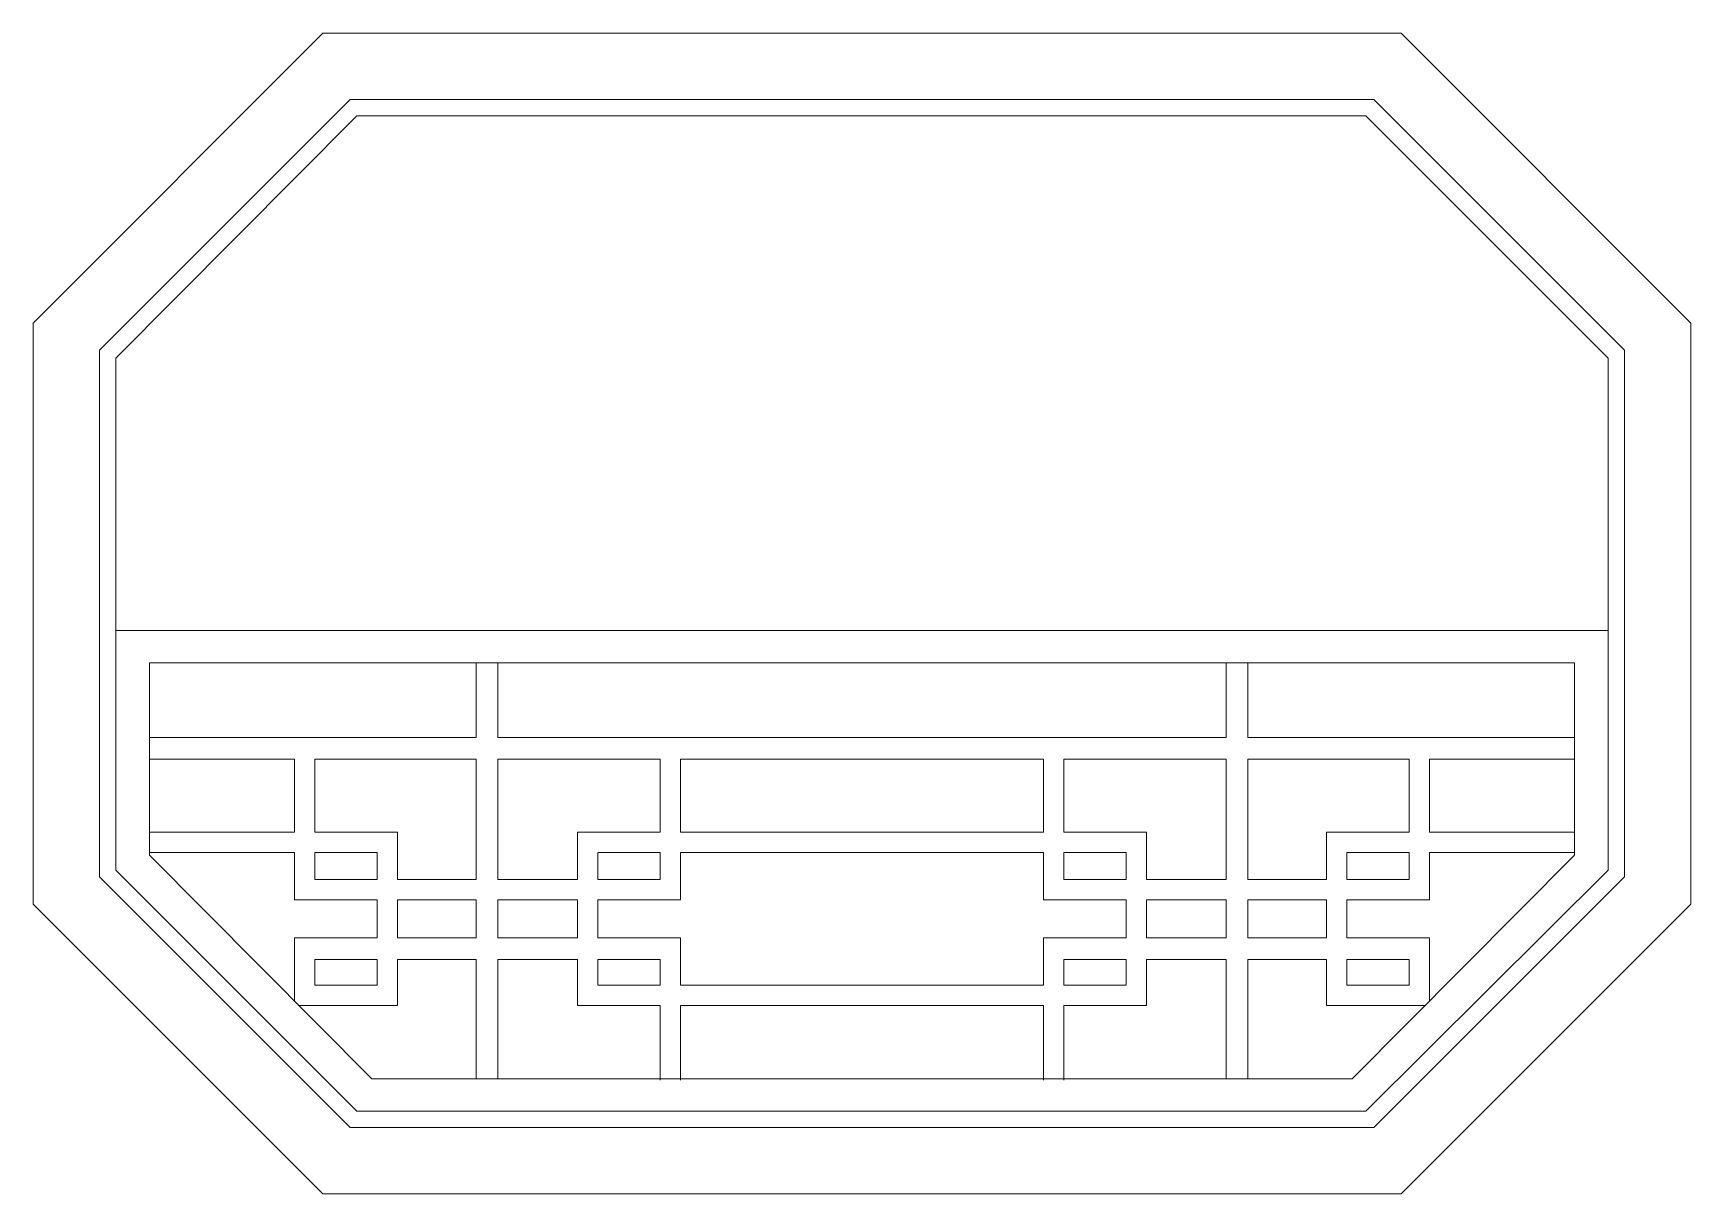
# Model space of a CAD drawing. Header units: centimetres. Extents: x -10.7 to 6.5, y -9.5 to 2.5.
import ezdxf

# ---------------------------------------------------------------- set-up
doc = ezdxf.new("R2010")
doc.units = ezdxf.units.CM
doc.header["$MEASUREMENT"] = 0
doc.layers.add('layer 1', color=7, linetype='Continuous')

msp = doc.modelspace()

# ---------------------------------------------------------------- linework, layer by layer
at = {"layer": 'layer 1', "color": 250, "lineweight": 0}
for points, knots in [([(-10.66756, -0.49287), (-10.66756, -0.49287), (-7.67198, 2.50272), (-7.67198, 2.50272), (-7.67198, 2.50272), (-7.67198, 2.50272), (3.46983, 2.50272), (3.46983, 2.50272), (3.46983, 2.50272), (3.46983, 2.50272), (6.46524, -0.49287), (6.46524, -0.49287), (6.46524, -0.49287), (6.46524, -0.49287), (6.46524, -6.49771), (6.46524, -6.49771), (6.46524, -6.49771), (6.46524, -6.49771), (3.46983, -9.49312), (3.46983, -9.49312), (3.46983, -9.49312), (3.46983, -9.49312), (-7.67198, -9.49312), (-7.67198, -9.49312), (-7.67198, -9.49312), (-7.67198, -9.49312), (-10.66756, -6.49771), (-10.66756, -6.49771), (-10.66756, -6.49771), (-10.66756, -6.49771), (-10.66756, -0.49287), (-10.66756, -0.49287)], [0, 0, 0, 0, 0.125, 0.125, 0.125, 0.125, 0.25, 0.25, 0.25, 0.25, 0.375, 0.375, 0.375, 0.375, 0.5, 0.5, 0.5, 0.5, 0.625, 0.625, 0.625, 0.625, 0.75, 0.75, 0.75, 0.75, 0.875, 0.875, 0.875, 0.875, 1, 1, 1, 1]), ([(-9.98153, -0.77275), (-9.98153, -0.77275), (-7.3921, 1.81687), (-7.3921, 1.81687), (-7.3921, 1.81687), (-7.3921, 1.81687), (3.18995, 1.81687), (3.18995, 1.81687), (3.18995, 1.81687), (3.18995, 1.81687), (5.77938, -0.77275), (5.77938, -0.77275), (5.77938, -0.77275), (5.77938, -0.77275), (5.77938, -6.21765), (5.77938, -6.21765), (5.77938, -6.21765), (5.77938, -6.21765), (3.18995, -8.80727), (3.18995, -8.80727), (3.18995, -8.80727), (3.18995, -8.80727), (-7.3921, -8.80727), (-7.3921, -8.80727), (-7.3921, -8.80727), (-7.3921, -8.80727), (-9.98153, -6.21765), (-9.98153, -6.21765), (-9.98153, -6.21765), (-9.98153, -6.21765), (-9.98153, -0.77275), (-9.98153, -0.77275)], [0, 0, 0, 0, 0.125, 0.125, 0.125, 0.125, 0.25, 0.25, 0.25, 0.25, 0.375, 0.375, 0.375, 0.375, 0.5, 0.5, 0.5, 0.5, 0.625, 0.625, 0.625, 0.625, 0.75, 0.75, 0.75, 0.75, 0.875, 0.875, 0.875, 0.875, 1, 1, 1, 1]), ([(-9.81371, -0.85675), (-9.81371, -0.85675), (-7.32213, 1.64887), (-7.32213, 1.64887), (-7.32213, 1.64887), (-7.32213, 1.64887), (3.10595, 1.64887), (3.10595, 1.64887), (3.10595, 1.64887), (3.10595, 1.64887), (5.61138, -0.85675), (5.61138, -0.85675), (5.61138, -0.85675), (5.61138, -0.85675), (5.61138, -6.14768), (5.61138, -6.14768), (5.61138, -6.14768), (5.61138, -6.14768), (3.10595, -8.63927), (3.10595, -8.63927), (3.10595, -8.63927), (3.10595, -8.63927), (-7.32213, -8.63927), (-7.32213, -8.63927), (-7.32213, -8.63927), (-7.32213, -8.63927), (-9.81371, -6.14768), (-9.81371, -6.14768), (-9.81371, -6.14768), (-9.81371, -6.14768), (-9.81371, -0.85675), (-9.81371, -0.85675)], [0, 0, 0, 0, 0.125, 0.125, 0.125, 0.125, 0.25, 0.25, 0.25, 0.25, 0.375, 0.375, 0.375, 0.375, 0.5, 0.5, 0.5, 0.5, 0.625, 0.625, 0.625, 0.625, 0.75, 0.75, 0.75, 0.75, 0.875, 0.875, 0.875, 0.875, 1, 1, 1, 1]), ([(-9.46368, -4.00613), (-9.46368, -4.00613), (-9.46368, -5.99371), (-9.46368, -5.99371), (-9.46368, -5.99371), (-9.46368, -5.99371), (-7.16816, -8.30327), (-7.16816, -8.30327), (-7.16816, -8.30327), (-7.16816, -8.30327), (2.96601, -8.30327), (2.96601, -8.30327), (2.96601, -8.30327), (2.96601, -8.30327), (5.26153, -5.99371), (5.26153, -5.99371), (5.26153, -5.99371), (5.26153, -5.99371), (5.26153, -4.00613), (5.26153, -4.00613), (5.26153, -4.00613), (5.26153, -4.00613), (-9.46368, -4.00613), (-9.46368, -4.00613)], [0, 0, 0, 0, 0.16666667, 0.16666667, 0.16666667, 0.16666667, 0.33333333, 0.33333333, 0.33333333, 0.33333333, 0.5, 0.5, 0.5, 0.5, 0.66666667, 0.66666667, 0.66666667, 0.66666667, 0.83333333, 0.83333333, 0.83333333, 0.83333333, 1, 1, 1, 1]), ([(-6.90212, -6.24571), (-6.90212, -6.24571), (-6.90212, -5.75574), (-6.90212, -5.75574), (-6.90212, -5.75574), (-6.90212, -5.75574), (-7.75598, -5.75574), (-7.75598, -5.75574)], [0, 0, 0, 0, 0.5, 0.5, 0.5, 0.5, 1, 1, 1, 1]), ([(-5.04045, -6.24571), (-5.04045, -6.24571), (-5.04045, -5.75574), (-5.04045, -5.75574), (-5.04045, -5.75574), (-5.04045, -5.75574), (-4.18678, -5.75574), (-4.18678, -5.75574)], [0, 0, 0, 0, 0.5, 0.5, 0.5, 0.5, 1, 1, 1, 1]), ([(0.8383, -6.24571), (0.8383, -6.24571), (0.8383, -5.75574), (0.8383, -5.75574), (0.8383, -5.75574), (0.8383, -5.75574), (-0.01555, -5.75574), (-0.01555, -5.75574)], [0, 0, 0, 0, 0.5, 0.5, 0.5, 0.5, 1, 1, 1, 1]), ([(2.69998, -6.24571), (2.69998, -6.24571), (2.69998, -5.75574), (2.69998, -5.75574), (2.69998, -5.75574), (2.69998, -5.75574), (3.55383, -5.75574), (3.55383, -5.75574)], [0, 0, 0, 0, 0.5, 0.5, 0.5, 0.5, 1, 1, 1, 1]), ([(-7.96607, -5.96583), (-7.96607, -5.96583), (-7.96607, -6.45562), (-7.96607, -6.45562), (-7.96607, -6.45562), (-7.96607, -6.45562), (-7.11222, -6.45562), (-7.11222, -6.45562)], [0, 0, 0, 0, 0.5, 0.5, 0.5, 0.5, 1, 1, 1, 1]), ([(-7.11222, -6.24571), (-7.11222, -6.24571), (-7.11222, -5.96583), (-7.11222, -5.96583), (-7.11222, -5.96583), (-7.11222, -5.96583), (-7.75598, -5.96583), (-7.75598, -5.96583)], [0, 0, 0, 0, 0.5, 0.5, 0.5, 0.5, 1, 1, 1, 1]), ([(-7.75598, -5.96583), (-7.75598, -5.96583), (-7.75598, -6.24571), (-7.75598, -6.24571), (-7.75598, -6.24571), (-7.75598, -6.24571), (-7.11222, -6.24571), (-7.11222, -6.24571)], [0, 0, 0, 0, 0.5, 0.5, 0.5, 0.5, 1, 1, 1, 1]), ([(-4.83054, -6.45562), (-4.83054, -6.45562), (-3.97669, -6.45562), (-3.97669, -6.45562), (-3.97669, -6.45562), (-3.97669, -6.45562), (-3.97669, -5.96583), (-3.97669, -5.96583)], [0, 0, 0, 0, 0.5, 0.5, 0.5, 0.5, 1, 1, 1, 1]), ([(-4.83054, -6.24571), (-4.83054, -6.24571), (-4.18678, -6.24571), (-4.18678, -6.24571), (-4.18678, -6.24571), (-4.18678, -6.24571), (-4.18678, -5.96583), (-4.18678, -5.96583)], [0, 0, 0, 0, 0.5, 0.5, 0.5, 0.5, 1, 1, 1, 1]), ([(-4.83054, -6.24571), (-4.83054, -6.24571), (-4.83054, -5.96583), (-4.83054, -5.96583), (-4.83054, -5.96583), (-4.83054, -5.96583), (-4.18678, -5.96583), (-4.18678, -5.96583)], [0, 0, 0, 0, 0.5, 0.5, 0.5, 0.5, 1, 1, 1, 1]), ([(0.62839, -6.45562), (0.62839, -6.45562), (-0.22546, -6.45562), (-0.22546, -6.45562), (-0.22546, -6.45562), (-0.22546, -6.45562), (-0.22546, -5.96583), (-0.22546, -5.96583)], [0, 0, 0, 0, 0.5, 0.5, 0.5, 0.5, 1, 1, 1, 1]), ([(0.62839, -6.24571), (0.62839, -6.24571), (0.62839, -5.96583), (0.62839, -5.96583), (0.62839, -5.96583), (0.62839, -5.96583), (-0.01555, -5.96583), (-0.01555, -5.96583)], [0, 0, 0, 0, 0.5, 0.5, 0.5, 0.5, 1, 1, 1, 1]), ([(0.62839, -6.24571), (0.62839, -6.24571), (-0.01555, -6.24571), (-0.01555, -6.24571), (-0.01555, -6.24571), (-0.01555, -6.24571), (-0.01555, -5.96583), (-0.01555, -5.96583)], [0, 0, 0, 0, 0.5, 0.5, 0.5, 0.5, 1, 1, 1, 1]), ([(3.76374, -5.96583), (3.76374, -5.96583), (3.76374, -6.45562), (3.76374, -6.45562), (3.76374, -6.45562), (3.76374, -6.45562), (2.90989, -6.45562), (2.90989, -6.45562)], [0, 0, 0, 0, 0.5, 0.5, 0.5, 0.5, 1, 1, 1, 1]), ([(3.55383, -5.96583), (3.55383, -5.96583), (3.55383, -6.24571), (3.55383, -6.24571), (3.55383, -6.24571), (3.55383, -6.24571), (2.90989, -6.24571), (2.90989, -6.24571)], [0, 0, 0, 0, 0.5, 0.5, 0.5, 0.5, 1, 1, 1, 1]), ([(2.90989, -6.24571), (2.90989, -6.24571), (2.90989, -5.96583), (2.90989, -5.96583), (2.90989, -5.96583), (2.90989, -5.96583), (3.55383, -5.96583), (3.55383, -5.96583)], [0, 0, 0, 0, 0.5, 0.5, 0.5, 0.5, 1, 1, 1, 1]), ([(-7.96607, -7.50553), (-7.96607, -7.50553), (-7.96607, -6.84756), (-7.96607, -6.84756), (-7.96607, -6.84756), (-7.96607, -6.84756), (-7.11222, -6.84756), (-7.11222, -6.84756)], [0, 0, 0, 0, 0.5, 0.5, 0.5, 0.5, 1, 1, 1, 1]), ([(-4.83054, -6.84756), (-4.83054, -6.84756), (-3.97669, -6.84756), (-3.97669, -6.84756), (-3.97669, -6.84756), (-3.97669, -6.84756), (-3.97669, -7.33753), (-3.97669, -7.33753)], [0, 0, 0, 0, 0.5, 0.5, 0.5, 0.5, 1, 1, 1, 1]), ([(0.62839, -6.84756), (0.62839, -6.84756), (-0.22546, -6.84756), (-0.22546, -6.84756), (-0.22546, -6.84756), (-0.22546, -6.84756), (-0.22546, -7.33753), (-0.22546, -7.33753)], [0, 0, 0, 0, 0.5, 0.5, 0.5, 0.5, 1, 1, 1, 1]), ([(3.76374, -7.50553), (3.76374, -7.50553), (3.76374, -6.84756), (3.76374, -6.84756), (3.76374, -6.84756), (3.76374, -6.84756), (2.90989, -6.84756), (2.90989, -6.84756)], [0, 0, 0, 0, 0.5, 0.5, 0.5, 0.5, 1, 1, 1, 1]), ([(-7.92398, -7.54744), (-7.92398, -7.54744), (-6.90212, -7.54744), (-6.90212, -7.54744), (-6.90212, -7.54744), (-6.90212, -7.54744), (-6.90212, -7.0715), (-6.90212, -7.0715)], [0, 0, 0, 0, 0.5, 0.5, 0.5, 0.5, 1, 1, 1, 1]), ([(-7.75598, -7.33753), (-7.75598, -7.33753), (-7.75598, -7.0715), (-7.75598, -7.0715), (-7.75598, -7.0715), (-7.75598, -7.0715), (-7.11222, -7.0715), (-7.11222, -7.0715)], [0, 0, 0, 0, 0.5, 0.5, 0.5, 0.5, 1, 1, 1, 1]), ([(-7.75598, -7.33753), (-7.75598, -7.33753), (-7.11222, -7.33753), (-7.11222, -7.33753), (-7.11222, -7.33753), (-7.11222, -7.33753), (-7.11222, -7.0715), (-7.11222, -7.0715)], [0, 0, 0, 0, 0.5, 0.5, 0.5, 0.5, 1, 1, 1, 1]), ([(-4.18678, -7.54744), (-4.18678, -7.54744), (-5.04045, -7.54744), (-5.04045, -7.54744), (-5.04045, -7.54744), (-5.04045, -7.54744), (-5.04045, -7.0715), (-5.04045, -7.0715)], [0, 0, 0, 0, 0.5, 0.5, 0.5, 0.5, 1, 1, 1, 1]), ([(-4.83054, -7.0715), (-4.83054, -7.0715), (-4.18678, -7.0715), (-4.18678, -7.0715), (-4.18678, -7.0715), (-4.18678, -7.0715), (-4.18678, -7.33753), (-4.18678, -7.33753)], [0, 0, 0, 0, 0.5, 0.5, 0.5, 0.5, 1, 1, 1, 1]), ([(-4.18678, -7.33753), (-4.18678, -7.33753), (-4.83054, -7.33753), (-4.83054, -7.33753), (-4.83054, -7.33753), (-4.83054, -7.33753), (-4.83054, -7.0715), (-4.83054, -7.0715)], [0, 0, 0, 0, 0.5, 0.5, 0.5, 0.5, 1, 1, 1, 1]), ([(-0.01555, -7.54744), (-0.01555, -7.54744), (0.8383, -7.54744), (0.8383, -7.54744), (0.8383, -7.54744), (0.8383, -7.54744), (0.8383, -7.0715), (0.8383, -7.0715)], [0, 0, 0, 0, 0.5, 0.5, 0.5, 0.5, 1, 1, 1, 1]), ([(0.62839, -7.0715), (0.62839, -7.0715), (-0.01555, -7.0715), (-0.01555, -7.0715), (-0.01555, -7.0715), (-0.01555, -7.0715), (-0.01555, -7.33753), (-0.01555, -7.33753)], [0, 0, 0, 0, 0.5, 0.5, 0.5, 0.5, 1, 1, 1, 1]), ([(-0.01555, -7.33753), (-0.01555, -7.33753), (0.62839, -7.33753), (0.62839, -7.33753), (0.62839, -7.33753), (0.62839, -7.33753), (0.62839, -7.0715), (0.62839, -7.0715)], [0, 0, 0, 0, 0.5, 0.5, 0.5, 0.5, 1, 1, 1, 1]), ([(3.72183, -7.54744), (3.72183, -7.54744), (2.69998, -7.54744), (2.69998, -7.54744), (2.69998, -7.54744), (2.69998, -7.54744), (2.69998, -7.0715), (2.69998, -7.0715)], [0, 0, 0, 0, 0.5, 0.5, 0.5, 0.5, 1, 1, 1, 1]), ([(3.55383, -7.33753), (3.55383, -7.33753), (2.90989, -7.33753), (2.90989, -7.33753), (2.90989, -7.33753), (2.90989, -7.33753), (2.90989, -7.0715), (2.90989, -7.0715)], [0, 0, 0, 0, 0.5, 0.5, 0.5, 0.5, 1, 1, 1, 1]), ([(3.55383, -7.33753), (3.55383, -7.33753), (3.55383, -7.0715), (3.55383, -7.0715), (3.55383, -7.0715), (3.55383, -7.0715), (2.90989, -7.0715), (2.90989, -7.0715)], [0, 0, 0, 0, 0.5, 0.5, 0.5, 0.5, 1, 1, 1, 1])]:
    msp.add_open_spline(points, degree=3, knots=knots, dxfattribs=at)
for points in [[(5.61138, -3.67013), (5.61138, -3.67013), (-9.81371, -3.67013), (-9.81371, -3.67013)], [(-6.09036, -4.77598), (-6.09036, -4.77598), (-6.09036, -4.00613), (-6.09036, -4.00613)], [(-5.86642, -4.77598), (-5.86642, -4.77598), (-5.86642, -4.00613), (-5.86642, -4.00613)], [(1.66428, -4.77598), (1.66428, -4.77598), (1.66428, -4.00613), (1.66428, -4.00613)], [(1.88822, -4.77598), (1.88822, -4.77598), (1.88822, -4.00613), (1.88822, -4.00613)], [(-6.09036, -4.77598), (-6.09036, -4.77598), (-9.46368, -4.77598), (-9.46368, -4.77598)], [(-2.10116, -4.77598), (-2.10116, -4.77598), (-5.86642, -4.77598), (-5.86642, -4.77598)], [(-2.10116, -4.77598), (-2.10116, -4.77598), (1.66428, -4.77598), (1.66428, -4.77598)], [(1.88822, -4.77598), (1.88822, -4.77598), (5.26153, -4.77598), (5.26153, -4.77598)], [(-7.96607, -4.99992), (-7.96607, -4.99992), (-9.46368, -4.99992), (-9.46368, -4.99992)], [(-7.96607, -4.99992), (-7.96607, -4.99992), (-7.96607, -5.75574), (-7.96607, -5.75574)], [(-7.75598, -4.99992), (-7.75598, -4.99992), (-7.75598, -5.75574), (-7.75598, -5.75574)], [(-6.09036, -4.99992), (-6.09036, -4.99992), (-7.75598, -4.99992), (-7.75598, -4.99992)], [(-6.09036, -6.24571), (-6.09036, -6.24571), (-6.09036, -4.99992), (-6.09036, -4.99992)], [(-4.18678, -4.99992), (-4.18678, -4.99992), (-5.86642, -4.99992), (-5.86642, -4.99992)], [(-5.86642, -6.24571), (-5.86642, -6.24571), (-5.86642, -4.99992), (-5.86642, -4.99992)], [(-4.18678, -5.75574), (-4.18678, -5.75574), (-4.18678, -4.99992), (-4.18678, -4.99992)], [(-3.97669, -5.75574), (-3.97669, -5.75574), (-3.97669, -4.99992), (-3.97669, -4.99992)], [(-2.10116, -4.99992), (-2.10116, -4.99992), (-3.97669, -4.99992), (-3.97669, -4.99992)], [(-2.10116, -4.99992), (-2.10116, -4.99992), (-0.22546, -4.99992), (-0.22546, -4.99992)], [(-0.22546, -5.75574), (-0.22546, -5.75574), (-0.22546, -4.99992), (-0.22546, -4.99992)], [(-0.01555, -5.75574), (-0.01555, -5.75574), (-0.01555, -4.99992), (-0.01555, -4.99992)], [(-0.01555, -4.99992), (-0.01555, -4.99992), (1.66428, -4.99992), (1.66428, -4.99992)], [(1.66428, -6.24571), (1.66428, -6.24571), (1.66428, -4.99992), (1.66428, -4.99992)], [(1.88822, -4.99992), (1.88822, -4.99992), (3.55383, -4.99992), (3.55383, -4.99992)], [(1.88822, -6.24571), (1.88822, -6.24571), (1.88822, -4.99992), (1.88822, -4.99992)], [(3.55383, -4.99992), (3.55383, -4.99992), (3.55383, -5.75574), (3.55383, -5.75574)], [(3.76374, -4.99992), (3.76374, -4.99992), (5.26153, -4.99992), (5.26153, -4.99992)], [(3.76374, -4.99992), (3.76374, -4.99992), (3.76374, -5.75574), (3.76374, -5.75574)], [(-7.96607, -5.75574), (-7.96607, -5.75574), (-9.46368, -5.75574), (-9.46368, -5.75574)], [(-3.97669, -5.75574), (-3.97669, -5.75574), (-2.10116, -5.75574), (-2.10116, -5.75574)], [(-0.22546, -5.75574), (-0.22546, -5.75574), (-2.10116, -5.75574), (-2.10116, -5.75574)], [(3.76374, -5.75574), (3.76374, -5.75574), (5.26153, -5.75574), (5.26153, -5.75574)], [(-7.96607, -5.96583), (-7.96607, -5.96583), (-9.46368, -5.96583), (-9.46368, -5.96583)], [(-3.97669, -5.96583), (-3.97669, -5.96583), (-2.10116, -5.96583), (-2.10116, -5.96583)], [(-0.22546, -5.96583), (-0.22546, -5.96583), (-2.10116, -5.96583), (-2.10116, -5.96583)], [(3.76374, -5.96583), (3.76374, -5.96583), (5.26153, -5.96583), (5.26153, -5.96583)], [(-6.90212, -6.24571), (-6.90212, -6.24571), (-6.09036, -6.24571), (-6.09036, -6.24571)], [(-5.86642, -6.24571), (-5.86642, -6.24571), (-5.04045, -6.24571), (-5.04045, -6.24571)], [(1.66428, -6.24571), (1.66428, -6.24571), (0.8383, -6.24571), (0.8383, -6.24571)], [(2.69998, -6.24571), (2.69998, -6.24571), (1.88822, -6.24571), (1.88822, -6.24571)], [(-7.11222, -6.84756), (-7.11222, -6.84756), (-7.11222, -6.45562), (-7.11222, -6.45562)], [(-6.90212, -6.45562), (-6.90212, -6.45562), (-6.09036, -6.45562), (-6.09036, -6.45562)], [(-6.90212, -6.84756), (-6.90212, -6.84756), (-6.90212, -6.45562), (-6.90212, -6.45562)], [(-6.09036, -6.84756), (-6.09036, -6.84756), (-6.09036, -6.45562), (-6.09036, -6.45562)], [(-5.86642, -6.84756), (-5.86642, -6.84756), (-5.86642, -6.45562), (-5.86642, -6.45562)], [(-5.86642, -6.45562), (-5.86642, -6.45562), (-5.04045, -6.45562), (-5.04045, -6.45562)], [(-5.04045, -6.84756), (-5.04045, -6.84756), (-5.04045, -6.45562), (-5.04045, -6.45562)], [(-4.83054, -6.84756), (-4.83054, -6.84756), (-4.83054, -6.45562), (-4.83054, -6.45562)], [(0.62839, -6.84756), (0.62839, -6.84756), (0.62839, -6.45562), (0.62839, -6.45562)], [(0.8383, -6.84756), (0.8383, -6.84756), (0.8383, -6.45562), (0.8383, -6.45562)], [(1.66428, -6.45562), (1.66428, -6.45562), (0.8383, -6.45562), (0.8383, -6.45562)], [(1.66428, -6.84756), (1.66428, -6.84756), (1.66428, -6.45562), (1.66428, -6.45562)], [(1.88822, -6.84756), (1.88822, -6.84756), (1.88822, -6.45562), (1.88822, -6.45562)], [(2.69998, -6.45562), (2.69998, -6.45562), (1.88822, -6.45562), (1.88822, -6.45562)], [(2.69998, -6.84756), (2.69998, -6.84756), (2.69998, -6.45562), (2.69998, -6.45562)], [(2.90989, -6.84756), (2.90989, -6.84756), (2.90989, -6.45562), (2.90989, -6.45562)], [(-6.90212, -6.84756), (-6.90212, -6.84756), (-6.09036, -6.84756), (-6.09036, -6.84756)], [(-5.86642, -6.84756), (-5.86642, -6.84756), (-5.04045, -6.84756), (-5.04045, -6.84756)], [(1.66428, -6.84756), (1.66428, -6.84756), (0.8383, -6.84756), (0.8383, -6.84756)], [(2.69998, -6.84756), (2.69998, -6.84756), (1.88822, -6.84756), (1.88822, -6.84756)], [(-6.90212, -7.0715), (-6.90212, -7.0715), (-6.09036, -7.0715), (-6.09036, -7.0715)], [(-6.09036, -8.30327), (-6.09036, -8.30327), (-6.09036, -7.0715), (-6.09036, -7.0715)], [(-5.86642, -7.0715), (-5.86642, -7.0715), (-5.04045, -7.0715), (-5.04045, -7.0715)], [(-5.86642, -8.30327), (-5.86642, -8.30327), (-5.86642, -7.0715), (-5.86642, -7.0715)], [(1.66428, -7.0715), (1.66428, -7.0715), (0.8383, -7.0715), (0.8383, -7.0715)], [(1.66428, -8.30327), (1.66428, -8.30327), (1.66428, -7.0715), (1.66428, -7.0715)], [(2.69998, -7.0715), (2.69998, -7.0715), (1.88822, -7.0715), (1.88822, -7.0715)], [(1.88822, -8.30327), (1.88822, -8.30327), (1.88822, -7.0715), (1.88822, -7.0715)], [(-2.10116, -7.33753), (-2.10116, -7.33753), (-3.97669, -7.33753), (-3.97669, -7.33753)], [(-2.10116, -7.33753), (-2.10116, -7.33753), (-0.22546, -7.33753), (-0.22546, -7.33753)], [(-4.18678, -7.54744), (-4.18678, -7.54744), (-4.18678, -8.3173), (-4.18678, -8.3173)], [(-3.97669, -7.54744), (-3.97669, -7.54744), (-3.97669, -8.3173), (-3.97669, -8.3173)], [(-2.10116, -7.54744), (-2.10116, -7.54744), (-3.97669, -7.54744), (-3.97669, -7.54744)], [(-2.10116, -7.54744), (-2.10116, -7.54744), (-0.22546, -7.54744), (-0.22546, -7.54744)], [(-0.22546, -7.54744), (-0.22546, -7.54744), (-0.22546, -8.3173), (-0.22546, -8.3173)], [(-0.01555, -7.54744), (-0.01555, -7.54744), (-0.01555, -8.3173), (-0.01555, -8.3173)]]:
    msp.add_open_spline(points, degree=3, dxfattribs=at)

doc.saveas('drawing.dxf')
